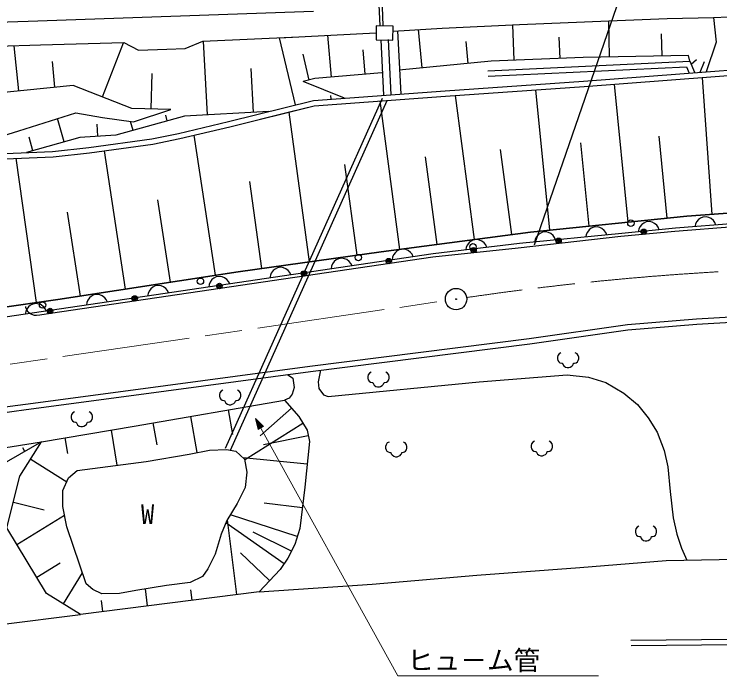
# Model space of a CAD drawing. Units: millimetres, scale not verified. Extents: x 40000 to 680000, y 20000 to 380000.
# Drawn here: x 227708 to 294022, y 269506 to 331708 of the extents above; entities that cross this region are included whole.
import ezdxf
from ezdxf.enums import TextEntityAlignment as Align

# ---------------------------------------------------------------- set-up
doc = ezdxf.new("R2010")
doc.units = ezdxf.units.MM
doc.header["$LTSCALE"] = 1000
doc.linetypes.add('CHAIN', pattern=[18.5, 12, -1.5, 3.5, -1.5])
for name, color, linetype, lineweight in [('S-BGD', 7, 'Continuous', 25), ('S-BMK', 2, 'CHAIN', 13), ('S-BMK-SRVR', 3, 'Continuous', 25), ('S-STR-HTXT', 7, 'Continuous', 13), ('S-STR-STRC', 7, 'Continuous', 25)]:
    doc.layers.add(name, color=color, linetype=linetype, lineweight=lineweight)
doc.styles.add('ＭＳ ゴシック', font='')
doc.styles.get('ＭＳ ゴシック').set_extended_font_data('MS Gothic')

msp = doc.modelspace()

# ---------------------------------------------------------------- linework, layer by layer
at = {"layer": 'S-BGD'}
for p, q in [((261813, 336922), (262058, 330594)), ((262113, 336934), (262357, 330606)), ((229031, 331060), (255835, 331980)), ((195943, 329889), (229031, 331060)), ((275192, 330740), (283577, 331086)), ((283639, 327681), (283572, 331086)), ((283577, 331086), (289069, 331283)), ((289069, 331283), (293433, 331382)), ((293433, 331382), (294828, 331437)), ((293433, 331382), (293678, 329063)), ((261731, 330599), (261714, 329290)), ((263315, 330578), (261731, 330599)), ((263298, 329270), (263315, 330578)), ((263309, 330099), (267935, 330395)), ((266060, 326657), (265715, 330253)), ((267935, 330395), (275192, 330740)), ((274690, 327372), (274558, 330710)), ((252641, 329484), (261687, 329944)), ((257535, 325776), (257200, 329716)), ((263724, 330126), (264042, 324198)), ((288591, 327779), (288550, 329870)), ((230177, 328816), (238023, 329025)), ((236010, 323928), (237990, 329024)), ((238023, 329025), (239394, 328315)), ((243792, 328482), (245453, 329151)), ((245453, 329151), (254463, 329568)), ((245868, 322246), (245505, 329153)), ((254138, 323173), (252641, 329484)), ((261714, 329290), (263298, 329270)), ((262160, 329285), (262416, 324078)), ((262859, 329319), (263115, 324130)), ((270375, 327076), (270178, 329128)), ((279005, 327545), (278926, 329553)), ((293678, 329063), (292743, 326285)), ((221209, 328524), (230177, 328816)), ((228141, 324492), (227712, 328736)), ((239394, 328315), (242051, 328398)), ((242051, 328398), (243792, 328482)), ((260690, 326048), (260495, 328345)), ((255417, 325515), (254859, 327953)), ((281163, 327631), (272532, 327286)), ((291068, 327829), (281163, 327631)), ((291203, 327273), (291068, 327829)), ((231546, 324840), (231304, 327241)), ((272532, 327286), (263902, 326447)), ((272226, 326364), (291203, 327273)), ((291203, 327273), (291636, 326267)), ((291319, 326990), (291810, 327427)), ((292169, 326241), (292562, 327248)), ((293129, 326314), (303408, 327060)), ((250186, 322476), (249969, 326602)), ((272250, 325861), (290881, 326754)), ((281222, 325409), (293129, 326314)), ((290881, 326754), (291136, 326162)), ((293165, 325812), (303444, 326558)), ((293165, 325812), (303444, 326558)), ((240598, 322799), (240673, 326134)), ((255957, 325641), (254878, 325390)), ((262268, 326184), (255957, 325641)), ((281260, 324907), (293165, 325812)), ((281260, 324907), (293165, 325812)), ((293303, 312880), (292379, 325752)), ((233249, 325014), (223032, 323969)), ((238771, 322841), (233249, 325014)), ((258763, 323810), (254878, 325390)), ((268209, 324504), (281222, 325409)), ((285405, 312148), (284107, 325123)), ((255836, 323595), (268209, 324504)), ((268243, 324002), (281260, 324907)), ((268243, 324002), (281260, 324907)), ((278050, 311402), (276730, 324592)), ((247579, 290923), (262307, 323806)), ((255914, 323096), (268243, 324002)), ((255914, 323096), (268243, 324002)), ((257483, 323716), (257456, 324048)), ((270953, 310517), (269175, 324066)), ((247859, 321615), (255836, 323595)), ((247979, 321126), (255914, 323096)), ((248035, 290716), (262763, 323599)), ((253588, 322511), (255914, 323096)), ((263942, 309585), (262109, 323551)), ((228140, 320752), (233496, 322423)), ((233496, 322423), (236028, 322006)), ((242424, 322758), (238771, 322841)), ((238935, 321588), (242424, 322758)), ((251638, 322553), (243709, 322131)), ((247979, 321126), (253588, 322511)), ((255470, 308420), (253542, 322499)), ((232406, 319707), (231790, 321891)), ((236028, 322006), (238935, 321588)), ((243709, 322131), (237274, 320334)), ((238883, 320783), (238650, 321629)), ((242101, 321682), (241954, 322213)), ((235572, 320230), (235504, 321352)), ((243161, 320499), (247859, 321615)), ((243270, 320008), (247979, 321126)), ((243270, 320008), (247979, 321126)), ((224570, 319624), (228140, 320752)), ((237274, 320334), (233870, 320125)), ((240646, 319971), (243161, 320499)), ((246634, 307162), (244629, 320331)), ((233870, 320125), (228881, 318701)), ((229479, 318872), (229122, 320139)), ((234744, 319176), (240646, 319971)), ((240730, 319475), (243270, 320008)), ((240730, 319475), (243270, 320008)), ((289083, 312520), (288309, 320250)), ((231327, 318806), (234744, 319176)), ((234804, 318676), (240730, 319475)), ((234804, 318676), (240730, 319475)), ((274459, 310983), (273409, 318980)), ((281728, 311775), (280943, 319619)), ((223882, 318487), (231327, 318806)), ((231364, 318304), (234804, 318676)), ((231364, 318304), (234804, 318676)), ((238172, 305857), (236192, 318864)), ((223903, 317984), (231364, 318304)), ((223903, 317984), (231364, 318304)), ((229815, 304593), (227909, 318156)), ((267448, 310051), (266364, 318307)), ((259950, 309041), (258782, 317566)), ((250990, 307799), (249871, 315965)), ((242403, 306510), (241223, 314265)), ((233941, 305205), (232739, 313101)), ((290922, 312707), (300446, 313399)), ((300446, 313399), (290922, 312707)), ((276212, 311216), (290922, 312707)), ((290922, 312707), (276212, 311216)), ((292005, 312398), (291820, 312182)), ((292195, 312534), (292005, 312398)), ((292429, 312632), (292195, 312534)), ((292748, 312657), (292429, 312632)), ((292993, 312595), (292748, 312657)), ((293201, 312489), (292993, 312595)), ((293416, 312304), (293201, 312489)), ((282168, 311685), (281937, 311581)), ((282486, 311717), (282168, 311685)), ((282733, 311661), (282486, 311717)), ((286493, 311707), (286393, 311495)), ((286673, 311927), (286493, 311707)), ((286861, 312067), (286673, 311927)), ((287092, 312170), (286861, 312067)), ((287411, 312201), (287092, 312170)), ((287657, 312144), (287411, 312201)), ((287868, 312043), (287657, 312144)), ((288086, 311862), (287868, 312043)), ((288225, 311673), (288086, 311862)), ((295342, 311703), (289793, 311271)), ((295456, 312015), (289847, 311588)), ((291716, 311973), (291654, 311726)), ((291820, 312182), (291716, 311973)), ((293551, 312112), (293416, 312304)), ((293649, 311877), (293551, 312112)), ((262190, 309352), (276212, 311216)), ((276212, 311216), (262190, 309352)), ((284817, 311099), (275187, 310141)), ((277122, 311102), (276934, 310962)), ((277353, 311206), (277122, 311102)), ((277671, 311238), (277353, 311206)), ((277918, 311181), (277671, 311238)), ((278129, 311081), (277918, 311181)), ((278347, 310900), (278129, 311081)), ((281570, 311221), (281470, 311009)), ((281750, 311441), (281570, 311221)), ((281937, 311581), (281750, 311441)), ((282944, 311560), (282733, 311661)), ((283162, 311380), (282944, 311560)), ((283302, 311191), (283162, 311380)), ((283405, 310959), (283302, 311191)), ((289793, 311271), (284710, 310803)), ((289847, 311589), (284817, 311099)), ((286393, 311495), (286337, 311247)), ((288327, 311441), (288225, 311673)), ((270653, 310374), (270468, 310231)), ((270882, 310482), (270653, 310374)), ((271200, 310520), (270882, 310482)), ((271447, 310468), (271200, 310520)), ((271660, 310372), (271447, 310468)), ((271882, 310196), (271660, 310372)), ((284710, 310803), (275080, 309722)), ((276655, 310530), (276599, 310281)), ((276755, 310742), (276655, 310530)), ((276934, 310962), (276755, 310742)), ((278486, 310712), (278347, 310900)), ((278590, 310480), (278486, 310712)), ((281470, 311009), (281414, 310761)), ((275080, 309722), (267061, 308857)), ((275187, 310141), (267091, 309182)), ((270197, 309793), (270146, 309544)), ((270293, 310007), (270197, 309793)), ((270468, 310231), (270293, 310007)), ((272025, 310010), (271882, 310196)), ((272132, 309779), (272025, 310010)), ((267091, 309182), (226874, 303218)), ((248750, 307488), (262190, 309352)), ((262190, 309352), (248750, 307488)), ((263363, 309077), (263273, 308860)), ((263532, 309306), (263363, 309077)), ((263712, 309454), (263532, 309306)), ((263938, 309569), (263712, 309454)), ((264254, 309616), (263938, 309569)), ((264503, 309572), (264254, 309616)), ((264719, 309482), (264503, 309572)), ((264946, 309312), (264719, 309482)), ((265094, 309130), (264946, 309312)), ((265208, 308903), (265094, 309130)), ((267061, 308857), (231124, 303561)), ((257786, 308454), (257618, 308225)), ((257967, 308602), (257786, 308454)), ((258192, 308717), (257967, 308602)), ((258509, 308764), (258192, 308717)), ((258758, 308720), (258509, 308764)), ((258973, 308630), (258758, 308720)), ((259200, 308460), (258973, 308630)), ((259348, 308278), (259200, 308460)), ((263273, 308860), (263229, 308610)), ((252221, 307750), (252041, 307601)), ((252447, 307865), (252221, 307750)), ((252764, 307912), (252447, 307865)), ((253013, 307868), (252764, 307912)), ((253228, 307778), (253013, 307868)), ((253455, 307608), (253228, 307778)), ((257528, 308008), (257484, 307758)), ((257618, 308225), (257528, 308008)), ((259462, 308051), (259348, 308278)), ((231826, 304879), (248750, 307488)), ((248750, 307488), (231826, 304879)), ((247018, 307060), (246702, 307013)), ((247267, 307016), (247018, 307060)), ((251783, 307156), (251738, 306906)), ((251872, 307373), (251783, 307156)), ((252041, 307601), (251872, 307373)), ((253603, 307426), (253455, 307608)), ((253717, 307199), (253603, 307426)), ((246127, 306521), (246037, 306304)), ((246296, 306749), (246127, 306521)), ((246476, 306898), (246296, 306749)), ((246702, 307013), (246476, 306898)), ((247483, 306926), (247267, 307016)), ((247710, 306756), (247483, 306926)), ((247858, 306574), (247710, 306756)), ((247972, 306347), (247858, 306574)), ((240550, 305897), (240382, 305669)), ((240731, 306046), (240550, 305897)), ((240956, 306161), (240731, 306046)), ((241273, 306208), (240956, 306161)), ((241522, 306164), (241273, 306208)), ((241737, 306073), (241522, 306164)), ((241965, 305904), (241737, 306073)), ((242112, 305722), (241965, 305904)), ((242227, 305495), (242112, 305722)), ((246037, 306304), (245993, 306054)), ((234805, 305045), (234636, 304817)), ((234985, 305194), (234805, 305045)), ((235211, 305309), (234985, 305194)), ((235528, 305356), (235211, 305309)), ((235777, 305312), (235528, 305356)), ((235992, 305221), (235777, 305312)), ((236219, 305052), (235992, 305221)), ((236367, 304870), (236219, 305052)), ((240292, 305452), (240248, 305202)), ((240382, 305669), (240292, 305452)), ((215740, 302589), (231826, 304879)), ((231826, 304879), (215740, 302589)), ((229466, 304457), (229240, 304342)), ((229782, 304504), (229466, 304457)), ((230031, 304460), (229782, 304504)), ((230247, 304369), (230031, 304460)), ((234547, 304600), (234503, 304349)), ((234636, 304817), (234547, 304600)), ((236481, 304643), (236367, 304870)), ((228801, 303748), (228757, 303497)), ((228891, 303965), (228801, 303748)), ((228820, 304117), (228803, 304236)), ((228889, 303923), (228820, 304117)), ((229042, 303702), (228889, 303923)), ((229060, 304193), (228891, 303965)), ((229240, 304342), (229060, 304193)), ((230474, 304200), (230247, 304369)), ((230622, 304018), (230474, 304200)), ((230736, 303791), (230622, 304018)), ((229184, 303560), (229042, 303702)), ((229360, 303464), (229184, 303560)), ((229615, 303380), (229360, 303464)), ((229818, 303369), (229615, 303380)), ((230135, 303416), (229818, 303369)), ((231124, 303561), (230135, 303415)), ((285326, 302533), (291819, 303065)), ((291819, 303065), (299790, 303548)), ((276110, 301228), (285326, 302533)), ((285381, 302032), (291854, 302563)), ((291854, 302563), (299813, 303046)), ((276176, 300730), (285381, 302032)), ((255495, 298609), (276110, 301228)), ((255559, 298110), (276176, 300730)), ((278919, 299786), (278799, 299625)), ((279079, 299867), (278919, 299786)), ((280599, 299786), (280439, 299867)), ((280719, 299625), (280599, 299786)), ((278799, 299625), (278759, 299464)), ((278759, 299464), (278759, 299303)), ((278759, 299303), (278799, 299142)), ((278799, 299142), (278879, 299021)), ((280639, 299021), (280719, 299142)), ((280759, 299464), (280719, 299625)), ((280719, 299142), (280759, 299303)), ((280759, 299303), (280759, 299464)), ((238425, 296341), (255495, 298609)), ((278879, 299021), (278999, 298941)), ((278999, 298941), (279159, 298900)), ((279159, 298900), (279239, 298900)), ((279239, 298900), (279279, 298780)), ((279279, 298780), (279359, 298659)), ((279359, 298659), (279519, 298538)), ((279519, 298538), (279679, 298498)), ((279679, 298498), (279839, 298498)), ((279839, 298498), (279959, 298538)), ((279959, 298538), (280119, 298619)), ((280119, 298619), (280199, 298699)), ((280199, 298699), (280239, 298780)), ((280239, 298780), (280279, 298900)), ((280279, 298900), (280359, 298900)), ((280359, 298900), (280519, 298941)), ((280519, 298941), (280639, 299021)), ((238490, 295842), (255559, 298110)), ((253398, 297823), (253889, 297487)), ((256497, 298230), (256280, 297132)), ((260984, 297805), (260944, 297644)), ((261104, 297966), (260984, 297805)), ((261264, 298047), (261104, 297966)), ((262784, 297966), (262624, 298047)), ((262904, 297805), (262784, 297966)), ((262944, 297644), (262904, 297805)), ((271410, 297132), (279658, 297798)), ((279658, 297798), (281687, 297576)), ((253889, 297487), (254022, 296599)), ((256280, 297132), (256324, 296511)), ((257207, 295756), (271410, 297132)), ((260944, 297644), (260944, 297483)), ((260944, 297483), (260984, 297322)), ((260984, 297322), (261064, 297201)), ((261064, 297201), (261184, 297121)), ((261184, 297121), (261344, 297080)), ((262544, 297080), (262704, 297121)), ((262704, 297121), (262824, 297201)), ((262824, 297201), (262904, 297322)), ((262904, 297322), (262944, 297483)), ((262944, 297483), (262944, 297644)), ((281687, 297576), (283319, 297088)), ((283319, 297088), (284995, 296067)), ((254022, 296599), (253845, 295978)), ((256324, 296511), (256766, 295933)), ((261344, 297080), (261424, 297080)), ((261424, 297080), (261464, 296960)), ((261464, 296960), (261544, 296839)), ((261544, 296839), (261704, 296718)), ((261704, 296718), (261864, 296678)), ((261864, 296678), (262024, 296678)), ((262024, 296678), (262144, 296718)), ((262144, 296718), (262304, 296799)), ((262304, 296799), (262384, 296879)), ((262384, 296879), (262424, 296960)), ((262424, 296960), (262464, 297080)), ((262464, 297080), (262544, 297080)), ((228787, 295038), (238425, 296341)), ((228854, 294540), (238490, 295842)), ((247046, 296118), (247006, 295957)), ((247006, 295957), (247006, 295796)), ((247006, 295796), (247046, 295635)), ((247166, 296279), (247046, 296118)), ((247326, 296360), (247166, 296279)), ((248846, 296279), (248686, 296360)), ((248966, 296118), (248846, 296279)), ((249006, 295957), (248966, 296118)), ((248966, 295635), (249006, 295796)), ((249006, 295796), (249006, 295957)), ((253845, 295978), (253537, 295623)), ((256766, 295933), (257207, 295756)), ((284995, 296067), (286274, 295001)), ((238991, 292977), (253121, 295436)), ((247046, 295635), (247126, 295514)), ((247126, 295514), (247246, 295434)), ((247246, 295434), (247406, 295394)), ((247406, 295394), (247486, 295394)), ((247486, 295394), (247526, 295273)), ((247526, 295273), (247606, 295152)), ((247606, 295152), (247766, 295031)), ((248206, 295031), (248366, 295112)), ((248366, 295112), (248446, 295192)), ((248446, 295192), (248486, 295273)), ((248486, 295273), (248526, 295394)), ((248526, 295394), (248606, 295394)), ((248606, 295394), (248766, 295434)), ((248766, 295434), (248886, 295514)), ((248886, 295514), (248966, 295635)), ((253537, 295623), (253121, 295436)), ((253121, 295436), (254449, 293885)), ((220006, 293879), (228787, 295038)), ((220079, 293382), (228854, 294540)), ((247766, 295031), (247926, 294991)), ((247822, 294514), (248222, 292187)), ((247926, 294991), (248086, 294991)), ((248086, 294991), (248206, 295031)), ((253785, 294661), (250813, 292082)), ((286274, 295001), (287289, 293758)), ((233108, 294076), (233068, 293915)), ((233068, 293915), (233068, 293754)), ((233228, 294237), (233108, 294076)), ((233388, 294318), (233228, 294237)), ((234908, 294237), (234748, 294318)), ((235028, 294076), (234908, 294237)), ((235068, 293915), (235028, 294076)), ((235068, 293754), (235068, 293915)), ((244290, 293899), (244874, 290500)), ((254449, 293885), (255246, 292602)), ((233068, 293754), (233108, 293593)), ((233108, 293593), (233188, 293472)), ((233188, 293472), (233308, 293392)), ((233308, 293392), (233468, 293352)), ((233468, 293352), (233548, 293352)), ((233548, 293352), (233588, 293231)), ((233588, 293231), (233668, 293110)), ((233668, 293110), (233828, 292989)), ((234428, 293070), (234508, 293150)), ((234508, 293150), (234548, 293231)), ((234548, 293231), (234588, 293352)), ((234588, 293352), (234668, 293352)), ((234668, 293352), (234828, 293392)), ((234828, 293392), (234948, 293472)), ((234948, 293472), (235028, 293593)), ((235028, 293593), (235068, 293754)), ((240757, 293284), (241108, 291238)), ((254848, 293244), (249364, 289794)), ((287289, 293758), (288127, 292427)), ((230291, 291509), (238991, 292977)), ((233828, 292989), (233988, 292949)), ((233988, 292949), (234148, 292949)), ((234148, 292949), (234268, 292989)), ((234268, 292989), (234428, 293070)), ((236816, 292610), (237367, 289300)), ((255246, 292602), (255459, 291533)), ((232466, 291876), (232712, 290398)), ((255352, 292068), (251154, 291223)), ((288127, 292427), (288788, 290695)), ((230291, 291509), (220829, 286109)), ((224780, 290625), (230291, 291509)), ((228260, 288272), (230291, 291509)), ((255459, 291533), (255034, 287256)), ((262655, 291235), (262615, 291074)), ((262775, 291396), (262655, 291235)), ((262935, 291477), (262775, 291396)), ((264455, 291396), (264295, 291477)), ((264575, 291235), (264455, 291396)), ((264615, 291074), (264575, 291235)), ((276329, 291324), (276289, 291163)), ((276289, 291163), (276289, 291002)), ((276449, 291485), (276329, 291324)), ((276609, 291566), (276449, 291485)), ((278129, 291485), (277969, 291566)), ((278249, 291324), (278129, 291485)), ((278289, 291163), (278249, 291324)), ((278289, 291002), (278289, 291163)), ((228714, 290609), (228524, 290946)), ((244143, 290357), (246056, 290731)), ((246056, 290731), (247650, 290785)), ((247650, 290785), (248553, 290624)), ((248553, 290624), (249349, 289876)), ((262615, 291074), (262615, 290913)), ((262615, 290913), (262655, 290752)), ((262655, 290752), (262735, 290631)), ((262735, 290631), (262855, 290551)), ((262855, 290551), (263015, 290511)), ((263015, 290511), (263095, 290511)), ((263095, 290511), (263135, 290390)), ((264095, 290390), (264135, 290511)), ((264135, 290511), (264215, 290511)), ((264215, 290511), (264375, 290551)), ((264375, 290551), (264495, 290631)), ((264495, 290631), (264575, 290752)), ((264575, 290752), (264615, 290913)), ((264615, 290913), (264615, 291074)), ((276289, 291002), (276329, 290841)), ((276329, 290841), (276409, 290720)), ((276409, 290720), (276529, 290640)), ((276529, 290640), (276689, 290599)), ((276689, 290599), (276769, 290599)), ((276769, 290599), (276809, 290479)), ((276809, 290479), (276889, 290358)), ((277729, 290398), (277769, 290479)), ((277769, 290479), (277809, 290599)), ((277809, 290599), (277889, 290599)), ((277889, 290599), (278049, 290640)), ((278049, 290640), (278169, 290720)), ((278169, 290720), (278249, 290841)), ((278249, 290841), (278289, 291002)), ((288788, 290695), (289141, 289142)), ((229276, 289890), (232660, 287739)), ((240106, 289662), (244143, 290357)), ((255246, 289395), (249216, 290002)), ((249349, 289876), (249562, 288646)), ((263135, 290390), (263215, 290269)), ((263215, 290269), (263375, 290148)), ((263375, 290148), (263535, 290108)), ((263535, 290108), (263695, 290108)), ((263695, 290108), (263815, 290148)), ((263815, 290148), (263975, 290229)), ((263975, 290229), (264055, 290309)), ((264055, 290309), (264095, 290390)), ((276889, 290358), (277049, 290237)), ((277049, 290237), (277209, 290197)), ((277209, 290197), (277369, 290197)), ((277369, 290197), (277489, 290237)), ((277489, 290237), (277649, 290318)), ((277649, 290318), (277729, 290398)), ((233625, 288807), (240106, 289662)), ((289141, 289142), (289362, 286833)), ((232828, 288112), (233625, 288807)), ((249562, 288646), (249403, 287203)), ((227038, 283407), (228260, 288272)), ((232297, 286935), (232828, 288112)), ((249403, 287203), (248659, 285706)), ((255034, 287256), (254555, 283353)), ((232297, 285438), (232297, 286935)), ((289362, 286833), (289627, 284347)), ((227649, 285839), (230533, 285106)), ((232669, 283514), (232297, 285438)), ((248659, 285706), (247703, 284102)), ((254795, 285305), (251214, 285749)), ((227968, 281870), (232456, 284619)), ((254316, 282605), (248024, 284640)), ((247703, 284102), (247171, 282819)), ((253068, 280039), (247612, 283882)), ((248632, 277152), (247748, 284179)), ((289627, 284347), (289979, 282838)), ((230757, 277259), (227038, 283407)), ((234475, 278168), (232669, 283514)), ((254555, 283353), (254077, 281856)), ((286121, 283334), (286081, 283173)), ((286081, 283173), (286081, 283012)), ((286241, 283495), (286121, 283334)), ((286401, 283575), (286241, 283495)), ((287921, 283495), (287761, 283575)), ((288041, 283334), (287921, 283495)), ((288081, 283173), (288041, 283334)), ((288081, 283012), (288081, 283173)), ((247171, 282819), (246587, 280948)), ((253759, 281215), (250169, 283021)), ((286081, 283012), (286121, 282851)), ((286121, 282851), (286201, 282730)), ((286201, 282730), (286321, 282649)), ((286321, 282649), (286481, 282609)), ((286481, 282609), (286561, 282609)), ((286561, 282609), (286601, 282488)), ((287561, 282488), (287601, 282609)), ((287601, 282609), (287681, 282609)), ((287681, 282609), (287841, 282649)), ((287841, 282649), (287961, 282730)), ((287961, 282730), (288041, 282851)), ((288041, 282851), (288081, 283012)), ((289979, 282838), (290420, 281506)), ((254077, 281856), (253440, 280573)), ((286601, 282488), (286681, 282367)), ((286681, 282367), (286841, 282247)), ((286841, 282247), (287001, 282206)), ((287001, 282206), (287161, 282206)), ((287161, 282206), (287281, 282247)), ((287281, 282247), (287441, 282327)), ((287441, 282327), (287521, 282408)), ((287521, 282408), (287561, 282488)), ((290420, 281506), (290904, 280378)), ((246587, 280948), (245897, 279558)), ((251713, 278462), (248985, 281066)), ((253440, 280573), (252696, 279504)), ((288961, 280339), (297965, 280519)), ((229827, 278796), (232032, 280147)), ((280852, 279679), (288961, 280339)), ((245897, 279558), (245418, 278863)), ((252696, 279504), (250731, 277419)), ((271192, 278959), (280852, 279679)), ((232350, 276270), (234133, 279180)), ((245418, 278863), (244250, 278274)), ((261353, 278119), (271192, 278959)), ((235113, 277633), (234475, 278168)), ((242019, 278007), (239150, 277526)), ((244250, 278274), (242019, 278007)), ((250731, 277419), (261353, 278119)), ((233944, 275281), (230757, 277259)), ((250731, 277419), (233944, 275281)), ((235963, 277205), (235113, 277633)), ((237609, 277259), (235963, 277205)), ((239150, 277526), (237609, 277259)), ((240239, 276083), (240039, 277675)), ((244436, 276617), (244311, 277610)), ((236042, 275548), (235912, 276584)), ((226457, 274334), (233944, 275281)), ((330571, 273213), (285670, 272831)), ((330575, 272709), (285675, 272328))]:
    msp.add_line(p, q, dxfattribs=at)
for centre, major_axis in [((285660, 312059), (0, 302)), ((286871, 311255), (0, 252)), ((286871, 311255), (0, 151)), ((286871, 311255), (0, 50.3)), ((278873, 310401), (0, 252)), ((278873, 310401), (0, 151)), ((278873, 310401), (0, 50.3)), ((270824, 309831), (0, 302)), ((270883, 309522), (0, 252)), ((260053, 308825), (0, 302)), ((270883, 309522), (0, 151)), ((270883, 309522), (0, 50.3)), ((262901, 308499), (0, 252)), ((262901, 308499), (0, 151)), ((262901, 308499), (0, 50.3)), ((254948, 307326), (0, 252)), ((254948, 307326), (0, 151)), ((254948, 307326), (0, 50.3)), ((245217, 306598), (0, 302)), ((246995, 306154), (0, 252)), ((246995, 306154), (0, 151)), ((246995, 306154), (0, 50.3)), ((239041, 304982), (0, 252)), ((239041, 304982), (0, 151)), ((230381, 304370), (0, 302)), ((239041, 304982), (0, 50.3)), ((231088, 303810), (0, 252)), ((231088, 303810), (0, 151)), ((231088, 303810), (0, 50.3))]:
    msp.add_ellipse(centre, major_axis=major_axis, ratio=0.993646, dxfattribs=at)
at = {"layer": 'S-BMK'}
msp.add_line((213992, 296843), (268244, 304773), dxfattribs=at)
msp.add_ellipse((309393, 36208), major_axis=(0, 271732), ratio=0.993646, start_param=6.066711, end_param=6.42877, dxfattribs=at)
at = {"layer": 'S-BMK-SRVR'}
for major_axis in [(0, 1006), (0, 40.3)]:
    msp.add_ellipse((269234, 304918), major_axis=major_axis, ratio=0.993646, dxfattribs=at)
at = {"layer": 'S-STR-HTXT'}
for p, q in [((250400, 293686), (251130, 292944)), ((250641, 292670), (250400, 293686)), ((250400, 293686), (263765, 269506)), ((250536, 293440), (251041, 292940)), ((250692, 292744), (250536, 293440)), ((250614, 293299), (250952, 292936)), ((250742, 292818), (250614, 293299)), ((251130, 292944), (250641, 292670)), ((251041, 292940), (250692, 292744)), ((250730, 293088), (250862, 292932)), ((250793, 292892), (250730, 293088)), ((250952, 292936), (250742, 292818)), ((250862, 292932), (250793, 292892)), ((263765, 269506), (282621, 269506))]:
    msp.add_line(p, q, dxfattribs=at)
at = {"layer": 'S-STR-STRC'}
msp.add_line((276607, 310019), (284335, 332436), dxfattribs=at)

# ---------------------------------------------------------------- texts
at = {"layer": 'S-BGD', "style": 'ＭＳ ゴシック'}
msp.add_text('W', height=1833, dxfattribs=at).set_placement((239628, 283246), align=Align.BOTTOM_LEFT)
at = {"layer": 'S-STR-HTXT', "style": 'ＭＳ ゴシック'}
msp.add_text('ヒュ－ム管', height=1833, dxfattribs=at).set_placement((264640, 269506), align=Align.BOTTOM_LEFT)

doc.saveas('drawing.dxf')
